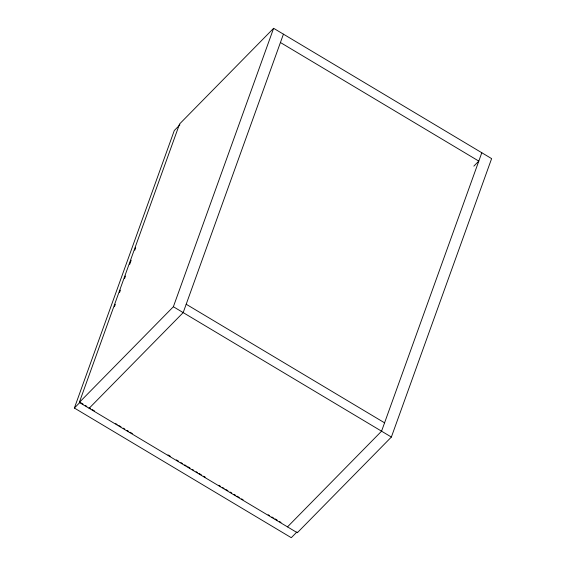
<?xml version="1.0" encoding="UTF-8"?>
<svg xmlns="http://www.w3.org/2000/svg" width="566" height="566" viewBox="0 0 566 566"><rect width="100%" height="100%" fill="white"/><g stroke="black" fill="none" stroke-linecap="round" stroke-linejoin="round"><path stroke-width="0.85" d="M296.938 531.955L291.292 537.7L74.379 408.036L174.293 130.527L179.931 124.789M79.311 402.433L179.556 123.996L273.619 28.3L491.621 158.614L391.375 437.051L297.313 532.748L79.311 402.433L173.373 306.737L273.619 28.3M114.424 306.751L115.323 304.253M119.511 292.622L120.409 290.132M124.598 278.5L125.496 276.003M129.678 264.372L131.178 260.219M134.765 250.25L135.663 247.759M283.432 34.165L183.186 312.602L89.124 408.298M481.808 152.749L381.562 431.186L287.5 526.882M74.379 408.036L80.025 402.299M473.848 166.135L478.801 161.098L280.425 42.514M186.193 304.246L384.569 422.83M173.373 306.737L391.375 437.051M80.782 402.751L83.061 404.11M85.332 405.468L86.853 406.381M89.124 407.739L90.645 408.645M92.159 409.551L94.437 410.909M115.669 423.609L117.19 424.514M118.704 425.42L120.983 426.778M123.254 428.137L124.775 429.042M127.046 430.408L128.567 431.313M130.081 432.219L132.359 433.577M168.003 454.887L170.281 456.246M176.344 459.875L178.623 461.233M180.894 462.592L182.415 463.497M184.686 464.863L186.207 465.768M187.721 466.674L189.999 468.032M192.27 469.398L193.791 470.304M196.062 471.662L197.584 472.568M199.098 473.473L201.376 474.832M203.647 476.197L205.168 477.103M218.816 485.26L220.337 486.166M222.608 487.531L224.129 488.437M225.643 489.342L227.921 490.701M230.192 492.059L231.713 492.972M233.984 494.33L235.506 495.236M237.02 496.141L239.298 497.5M241.569 498.865L243.09 499.771M268.114 514.727L269.628 515.64M271.906 516.999L273.42 517.904M274.942 518.81L277.213 520.168M279.491 521.534L281.005 522.439"/></g></svg>
